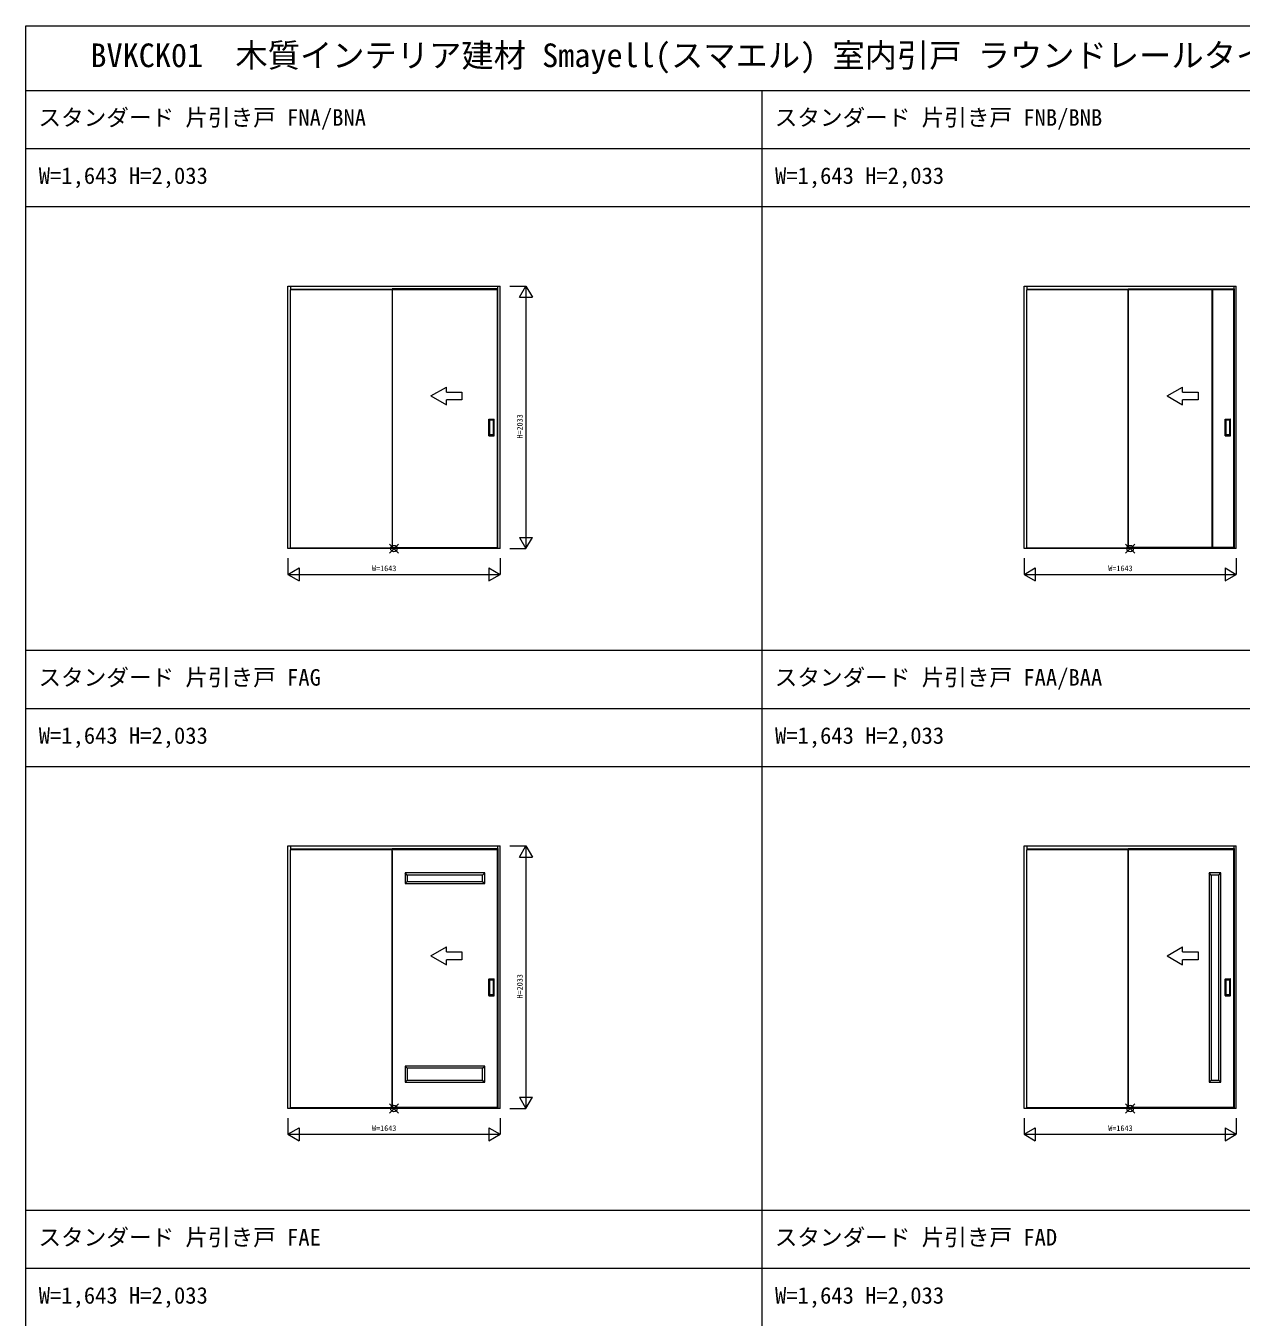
# Model space of a CAD drawing. Units: millimetres, scale not verified. Extents: x -14341 to 14341, y -10000 to 10000.
# Drawn here: x -14341 to -4932, y 1 to 10000 of the extents above; entities that cross this region are included whole.
import ezdxf
from ezdxf.enums import TextEntityAlignment as Align

# ---------------------------------------------------------------- set-up
doc = ezdxf.new("R2010")
doc.units = ezdxf.units.MM
doc.header["$LTSCALE"] = 50
doc.layers.add('0-0_0', color=7, linetype='Continuous')
for name, color, linetype, lineweight in [('0-1_YKK_F1', 7, 'Continuous', 18), ('0-2_YKK_IN', 1, 'Continuous', 18), ('0-3_YKK_A1', 4, 'Continuous', 18), ('0-4_YKK_N1', 2, 'Continuous', 18)]:
    doc.layers.add(name, color=color, linetype=linetype, lineweight=lineweight)
doc.styles.add('ＭＳ ゴシック', font='')
doc.styles.get('ＭＳ ゴシック').set_extended_font_data('MS Gothic')

msp = doc.modelspace()

# ---------------------------------------------------------------- linework, layer by layer
at = {"layer": '0-1_YKK_F1'}
for p, q in [((-14340.51, -10000), (-14340.51, 10000)), ((-14340.51, 10000), (14340.51, 10000)), ((-14340.51, 9500), (14159.49, 9500)), ((-8640.51, -10000), (-8640.51, 9500)), ((-14340.51, 9050), (14159.49, 9050)), ((-14340.51, 8600), (14159.49, 8600)), ((-14340.51, 5165), (14159.49, 5165)), ((-14340.51, 4715), (14159.49, 4715)), ((-14340.51, 4265), (14159.49, 4265)), ((-14340.51, 830), (14159.49, 830)), ((-14340.51, 380), (14159.49, 380))]:
    msp.add_line(p, q, dxfattribs=at)
at = {"layer": '0-2_YKK_IN'}
for p, q in [((-11525.86, 5917.14), (-11455.15, 5987.86)), ((-11525.86, 5987.86), (-11455.15, 5917.14)), ((-5825.86, 5917.14), (-5755.15, 5987.86)), ((-5825.86, 5987.86), (-5755.15, 5917.14)), ((-11525.86, 1582.14), (-11455.15, 1652.86)), ((-11525.86, 1652.86), (-11455.15, 1582.14)), ((-5825.86, 1582.14), (-5755.15, 1652.86)), ((-5825.86, 1652.86), (-5755.15, 1582.14))]:
    msp.add_line(p, q, dxfattribs=at)
for centre in [(-11490.51, 5952.5), (-5790.51, 5952.5), (-11490.51, 1617.5), (-5790.51, 1617.5)]:
    msp.add_circle(centre, 25, dxfattribs=at)
at = {"layer": '0-3_YKK_A1'}
for p, q in [((-12312.01, 7985.5), (-10669.01, 7985.5)), ((-12312.01, 5952.5), (-12312.01, 7985.5)), ((-12292.01, 7985.5), (-12292.01, 7955.5)), ((-12292.01, 7961.5), (-10689.01, 7961.5)), ((-12292.01, 7958.5), (-10689.01, 7958.5)), ((-12292.01, 5956.5), (-12292.01, 7955.5)), ((-10689.01, 7985.5), (-10689.01, 7955.5)), ((-10689.01, 5956.5), (-10689.01, 7955.5)), ((-10685.51, 5960.5), (-10685.51, 7964.5)), ((-10669.01, 5952.5), (-10669.01, 7985.5)), ((-6612.01, 7985.5), (-4969.01, 7985.5)), ((-6612.01, 5952.5), (-6612.01, 7985.5)), ((-6592.01, 7985.5), (-6592.01, 7955.5)), ((-6592.01, 7961.5), (-4989.01, 7961.5)), ((-6592.01, 7958.5), (-4989.01, 7958.5)), ((-6592.01, 5956.5), (-6592.01, 7955.5)), ((-5805.51, 5960.5), (-5805.51, 7964.5)), ((-5157.51, 7964.5), (-5157.51, 5960.5)), ((-5153.51, 7964.5), (-5153.51, 5960.5)), ((-4989.01, 7985.5), (-4989.01, 7955.5)), ((-4989.01, 5956.5), (-4989.01, 7955.5)), ((-4969.01, 5952.5), (-4969.01, 7985.5)), ((-11204.49, 7134.22), (-11084.49, 7203.5)), ((-11084.49, 7164.22), (-11084.49, 7203.5)), ((-5504.49, 7134.22), (-5384.49, 7203.5)), ((-5384.49, 7164.22), (-5384.49, 7203.5)), ((-11204.49, 7134.22), (-11084.49, 7064.94)), ((-11084.49, 7064.94), (-11084.49, 7104.22)), ((-5504.49, 7134.22), (-5384.49, 7064.94)), ((-5384.49, 7064.94), (-5384.49, 7104.22)), ((-10756.51, 6826.5), (-10756.51, 6954.5)), ((-10755.51, 6955.5), (-10715.51, 6955.5)), ((-10750.51, 6944.5), (-10750.51, 6836.5)), ((-10721.51, 6945.5), (-10749.51, 6945.5)), ((-10720.51, 6836.5), (-10720.51, 6944.5)), ((-10714.51, 6826.5), (-10714.51, 6954.5)), ((-5056.51, 6826.5), (-5056.51, 6954.5)), ((-5055.51, 6955.5), (-5015.51, 6955.5)), ((-5050.51, 6944.5), (-5050.51, 6836.5)), ((-5021.51, 6945.5), (-5049.51, 6945.5)), ((-5020.51, 6836.5), (-5020.51, 6944.5)), ((-5014.51, 6826.5), (-5014.51, 6954.5)), ((-10755.51, 6825.5), (-10715.51, 6825.5)), ((-10749.51, 6835.5), (-10721.51, 6835.5)), ((-5055.51, 6825.5), (-5015.51, 6825.5)), ((-5049.51, 6835.5), (-5021.51, 6835.5)), ((-10669.01, 5952.5), (-12312.01, 5952.5)), ((-12292.01, 5952.5), (-12292.01, 5956.5)), ((-10689.01, 5956.5), (-12292.01, 5956.5)), ((-11505.51, 5960.5), (-10685.51, 5960.5)), ((-10689.01, 5952.5), (-10689.01, 5956.5)), ((-4969.01, 5952.5), (-6612.01, 5952.5)), ((-6592.01, 5952.5), (-6592.01, 5956.5)), ((-4989.01, 5956.5), (-6592.01, 5956.5)), ((-4985.51, 5960.5), (-5805.51, 5960.5)), ((-4989.01, 5952.5), (-4989.01, 5956.5)), ((-12312.01, 3650.5), (-10669.01, 3650.5)), ((-12312.01, 1617.5), (-12312.01, 3650.5)), ((-12292.01, 3650.5), (-12292.01, 3620.5)), ((-12292.01, 3626.5), (-10689.01, 3626.5)), ((-12292.01, 3623.5), (-10689.01, 3623.5)), ((-12292.01, 1621.5), (-12292.01, 3620.5)), ((-11505.51, 1625.5), (-11505.51, 3629.5)), ((-10689.01, 3650.5), (-10689.01, 3620.5)), ((-10689.01, 1621.5), (-10689.01, 3620.5)), ((-10669.01, 1617.5), (-10669.01, 3650.5)), ((-6612.01, 3650.5), (-4969.01, 3650.5)), ((-6612.01, 1617.5), (-6612.01, 3650.5)), ((-6592.01, 3650.5), (-6592.01, 3620.5)), ((-6592.01, 3626.5), (-4989.01, 3626.5)), ((-6592.01, 3623.5), (-4989.01, 3623.5)), ((-6592.01, 1621.5), (-6592.01, 3620.5)), ((-5805.51, 1625.5), (-5805.51, 3629.5)), ((-4989.01, 3650.5), (-4989.01, 3620.5)), ((-4989.01, 1621.5), (-4989.01, 3620.5)), ((-4969.01, 1617.5), (-4969.01, 3650.5)), ((-11403.01, 3441), (-11403.01, 3359)), ((-10788.01, 3441), (-11403.01, 3441)), ((-11387.01, 3425), (-11403.01, 3441)), ((-11387.01, 3425), (-11387.01, 3375)), ((-10804.01, 3425), (-11387.01, 3425)), ((-10804.01, 3425), (-10788.01, 3441)), ((-5180.01, 3441), (-5180.01, 1821)), ((-5088.01, 3441), (-5180.01, 3441)), ((-5164.01, 3425), (-5180.01, 3441)), ((-5164.01, 3425), (-5164.01, 1837)), ((-5104.01, 3425), (-5164.01, 3425)), ((-5104.01, 3425), (-5088.01, 3441)), ((-11387.01, 3375), (-11403.01, 3359)), ((-10804.01, 3375), (-10788.01, 3359)), ((-11204.49, 2799.22), (-11084.49, 2868.5)), ((-11084.49, 2829.22), (-11084.49, 2868.5)), ((-5504.49, 2799.22), (-5384.49, 2868.5)), ((-5384.49, 2829.22), (-5384.49, 2868.5)), ((-11204.49, 2799.22), (-11084.49, 2729.94)), ((-11084.49, 2729.94), (-11084.49, 2769.22)), ((-5504.49, 2799.22), (-5384.49, 2729.94)), ((-5384.49, 2729.94), (-5384.49, 2769.22)), ((-10756.51, 2491.5), (-10756.51, 2619.5)), ((-10755.51, 2620.5), (-10715.51, 2620.5)), ((-10750.51, 2609.5), (-10750.51, 2501.5)), ((-10721.51, 2610.5), (-10749.51, 2610.5)), ((-10720.51, 2501.5), (-10720.51, 2609.5)), ((-10714.51, 2491.5), (-10714.51, 2619.5)), ((-5056.51, 2491.5), (-5056.51, 2619.5)), ((-5055.51, 2620.5), (-5015.51, 2620.5)), ((-5050.51, 2609.5), (-5050.51, 2501.5)), ((-5021.51, 2610.5), (-5049.51, 2610.5)), ((-5020.51, 2501.5), (-5020.51, 2609.5)), ((-5014.51, 2491.5), (-5014.51, 2619.5)), ((-10749.51, 2500.5), (-10721.51, 2500.5)), ((-5049.51, 2500.5), (-5021.51, 2500.5)), ((-10755.51, 2490.5), (-10715.51, 2490.5)), ((-5055.51, 2490.5), (-5015.51, 2490.5)), ((-11403.01, 1945), (-11403.01, 1821)), ((-10788.01, 1945), (-11403.01, 1945)), ((-11387.01, 1929), (-11403.01, 1945)), ((-11387.01, 1929), (-11387.01, 1837)), ((-10804.01, 1929), (-11387.01, 1929)), ((-10804.01, 1929), (-10788.01, 1945)), ((-11387.01, 1837), (-11403.01, 1821)), ((-10804.01, 1837), (-10788.01, 1821)), ((-5164.01, 1837), (-5180.01, 1821)), ((-5104.01, 1837), (-5088.01, 1821)), ((-10669.01, 1617.5), (-12312.01, 1617.5)), ((-12292.01, 1617.5), (-12292.01, 1621.5)), ((-10689.01, 1621.5), (-12292.01, 1621.5)), ((-10685.51, 1625.5), (-11505.51, 1625.5)), ((-10689.01, 1617.5), (-10689.01, 1621.5)), ((-4969.01, 1617.5), (-6612.01, 1617.5)), ((-6592.01, 1617.5), (-6592.01, 1621.5)), ((-4989.01, 1621.5), (-6592.01, 1621.5)), ((-4985.51, 1625.5), (-5805.51, 1625.5)), ((-4989.01, 1617.5), (-4989.01, 1621.5))]:
    msp.add_line(p, q, dxfattribs=at)
for points in [[(-10685.51, 7964.5), (-11505.51, 7964.5), (-11505.51, 5960.5)], [(-11505.51, 7958.5), (-11505.51, 5960.5), (-10685.51, 5960.5)], [(-5805.51, 7964.5), (-4985.51, 7964.5), (-4985.51, 5960.5)], [(-5805.51, 7958.5), (-5805.51, 5960.5), (-4985.51, 5960.5)], [(-11084.49, 7164.22), (-10964.49, 7164.22), (-10964.49, 7104.22), (-11084.49, 7104.22)], [(-5384.49, 7164.22), (-5264.49, 7164.22), (-5264.49, 7104.22), (-5384.49, 7104.22)], [(-11505.51, 3629.5), (-10685.51, 3629.5), (-10685.51, 1625.5)], [(-11505.51, 3612.5), (-11505.51, 1625.5), (-10685.51, 1625.5)], [(-5805.51, 3629.5), (-5805.51, 1625.5), (-4985.51, 1625.5)], [(-5805.51, 3629.5), (-4985.51, 3629.5), (-4985.51, 1625.5)], [(-11403.01, 3359), (-10788.01, 3359), (-10788.01, 3441)], [(-11387.01, 3375), (-10804.01, 3375), (-10804.01, 3425)], [(-5180.01, 1821), (-5088.01, 1821), (-5088.01, 3441)], [(-5164.01, 1837), (-5104.01, 1837), (-5104.01, 3425)], [(-11084.49, 2829.22), (-10964.49, 2829.22), (-10964.49, 2769.22), (-11084.49, 2769.22)], [(-5384.49, 2829.22), (-5264.49, 2829.22), (-5264.49, 2769.22), (-5384.49, 2769.22)], [(-11403.01, 1821), (-10788.01, 1821), (-10788.01, 1945)], [(-11387.01, 1837), (-10804.01, 1837), (-10804.01, 1929)]]:
    msp.add_lwpolyline(points, dxfattribs=at)
for centre, start, end in [((-10755.51, 6954.5), 90, 180), ((-10749.51, 6944.5), 90, 180), ((-10721.51, 6944.5), 360, 90), ((-10715.51, 6954.5), 0, 90), ((-5055.51, 6954.5), 90, 180), ((-5049.51, 6944.5), 90, 180), ((-5021.51, 6944.5), 360, 90), ((-5015.51, 6954.5), 0, 90), ((-10755.51, 6826.5), 180, 270), ((-10749.51, 6836.5), 180, 270), ((-10721.51, 6836.5), 270, 360), ((-10715.51, 6826.5), 270, 0), ((-5055.51, 6826.5), 180, 270), ((-5049.51, 6836.5), 180, 270), ((-5021.51, 6836.5), 270, 360), ((-5015.51, 6826.5), 270, 0), ((-10755.51, 2619.5), 90, 180), ((-10749.51, 2609.5), 90, 180), ((-10721.51, 2609.5), 360, 90), ((-10715.51, 2619.5), 0, 90), ((-5055.51, 2619.5), 90, 180), ((-5049.51, 2609.5), 90, 180), ((-5021.51, 2609.5), 360, 90), ((-5015.51, 2619.5), 0, 90), ((-10749.51, 2501.5), 180, 270), ((-10721.51, 2501.5), 270, 360), ((-5049.51, 2501.5), 180, 270), ((-5021.51, 2501.5), 270, 360), ((-10755.51, 2491.5), 180, 270), ((-10715.51, 2491.5), 270, 0), ((-5055.51, 2491.5), 180, 270), ((-5015.51, 2491.5), 270, 0)]:
    msp.add_arc(centre, 1, start, end, dxfattribs=at)
at = {"layer": '0-4_YKK_N1'}
for p, q in [((-10594.01, 7985.5), (-10469.01, 7985.5)), ((-10519.01, 7898.9), (-10419.01, 7898.9)), ((-10469.01, 7985.5), (-10469.01, 5952.5)), ((-10519.01, 6039.1), (-10419.01, 6039.1)), ((-10594.01, 5952.5), (-10469.01, 5952.5)), ((-12312.01, 5752.5), (-12225.41, 5802.5)), ((-12225.41, 5802.5), (-12225.41, 5702.5)), ((-10755.61, 5802.5), (-10669.01, 5752.5)), ((-10669.01, 5877.5), (-10669.01, 5752.5)), ((-6612.01, 5752.5), (-6525.41, 5802.5)), ((-6525.41, 5802.5), (-6525.41, 5702.5)), ((-5055.61, 5802.5), (-4969.01, 5752.5)), ((-4969.01, 5877.5), (-4969.01, 5752.5)), ((-12312.01, 5752.5), (-12225.41, 5702.5)), ((-6612.01, 5752.5), (-6525.41, 5702.5)), ((-10594.01, 3650.5), (-10469.01, 3650.5)), ((-10469.01, 3650.5), (-10469.01, 1617.5)), ((-10519.01, 3563.9), (-10419.01, 3563.9)), ((-10519.01, 1704.1), (-10419.01, 1704.1)), ((-10594.01, 1617.5), (-10469.01, 1617.5)), ((-10669.01, 1542.5), (-10669.01, 1417.5)), ((-4969.01, 1542.5), (-4969.01, 1417.5)), ((-12312.01, 1417.5), (-12225.41, 1467.5)), ((-12312.01, 1417.5), (-12225.41, 1367.5)), ((-12225.41, 1467.5), (-12225.41, 1367.5)), ((-10755.61, 1467.5), (-10669.01, 1417.5)), ((-6612.01, 1417.5), (-6525.41, 1467.5)), ((-6612.01, 1417.5), (-6525.41, 1367.5)), ((-6525.41, 1467.5), (-6525.41, 1367.5)), ((-5055.61, 1467.5), (-4969.01, 1417.5))]:
    msp.add_line(p, q, dxfattribs=at)
for points in [[(-10519.01, 7898.9), (-10469.01, 7985.5), (-10419.01, 7898.9)], [(-10519.01, 6039.1), (-10469.01, 5952.5), (-10419.01, 6039.1)], [(-12312.01, 5877.5), (-12312.01, 5752.5), (-10669.01, 5752.5)], [(-10755.61, 5802.5), (-10755.61, 5702.5), (-10669.01, 5752.5)], [(-6612.01, 5877.5), (-6612.01, 5752.5), (-4969.01, 5752.5)], [(-5055.61, 5802.5), (-5055.61, 5702.5), (-4969.01, 5752.5)], [(-10519.01, 3563.9), (-10469.01, 3650.5), (-10419.01, 3563.9)], [(-10519.01, 1704.1), (-10469.01, 1617.5), (-10419.01, 1704.1)], [(-12312.01, 1542.5), (-12312.01, 1417.5), (-10669.01, 1417.5)], [(-6612.01, 1542.5), (-6612.01, 1417.5), (-4969.01, 1417.5)], [(-10755.61, 1467.5), (-10755.61, 1367.5), (-10669.01, 1417.5)], [(-5055.61, 1467.5), (-5055.61, 1367.5), (-4969.01, 1417.5)]]:
    msp.add_lwpolyline(points, dxfattribs=at)

# ---------------------------------------------------------------- texts
at = {"layer": '0-0_0', "style": 'ＭＳ ゴシック'}
for s, height, p in [('BVKCK01  木質インテリア建材 Smayell(スマエル) 室内引戸 ラウンドレールタイプ スタンダード 片引き戸 呼称幅(W)164 意匠図(1／2)', 183.3, (-13840.51, 9625)), ('スタンダード 片引き戸 FNA/BNA', 128.3, (-14242.51, 9187.5)), ('スタンダード 片引き戸 FNB/BNB', 128.3, (-8542.51, 9187.5)), ('W=1,643 H=2,033', 128.3, (-14240.51, 8737.5)), ('W=1,643 H=2,033', 128.3, (-8540.51, 8737.5)), ('スタンダード 片引き戸 FAG', 128.3, (-14242.51, 4852.5)), ('スタンダード 片引き戸 FAA/BAA', 128.3, (-8542.51, 4852.5)), ('W=1,643 H=2,033', 128.3, (-14240.51, 4402.5)), ('W=1,643 H=2,033', 128.3, (-8540.51, 4402.5)), ('スタンダード 片引き戸 FAE', 128.3, (-14242.51, 517.5)), ('スタンダード 片引き戸 FAD', 128.3, (-8542.51, 517.5)), ('W=1,643 H=2,033', 128.3, (-14240.51, 67.5)), ('W=1,643 H=2,033', 128.3, (-8540.51, 67.5))]:
    msp.add_text(s, height=height, dxfattribs=at).set_placement(p, align=Align.BOTTOM_LEFT)
at = {"layer": '0-4_YKK_N1', "color": 7, "style": 'ＭＳ ゴシック'}
for p in [(-10481.01, 6804), (-10481.01, 2469)]:
    msp.add_text('H=2033', height=43.99, rotation=90, dxfattribs=at).set_placement(p, align=Align.BOTTOM_LEFT)
for p in [(-11660.51, 5764.5), (-5960.51, 5764.5), (-11660.51, 1429.5), (-5960.51, 1429.5)]:
    msp.add_text('W=1643', height=43.99, dxfattribs=at).set_placement(p, align=Align.BOTTOM_LEFT)

doc.saveas('drawing.dxf')
